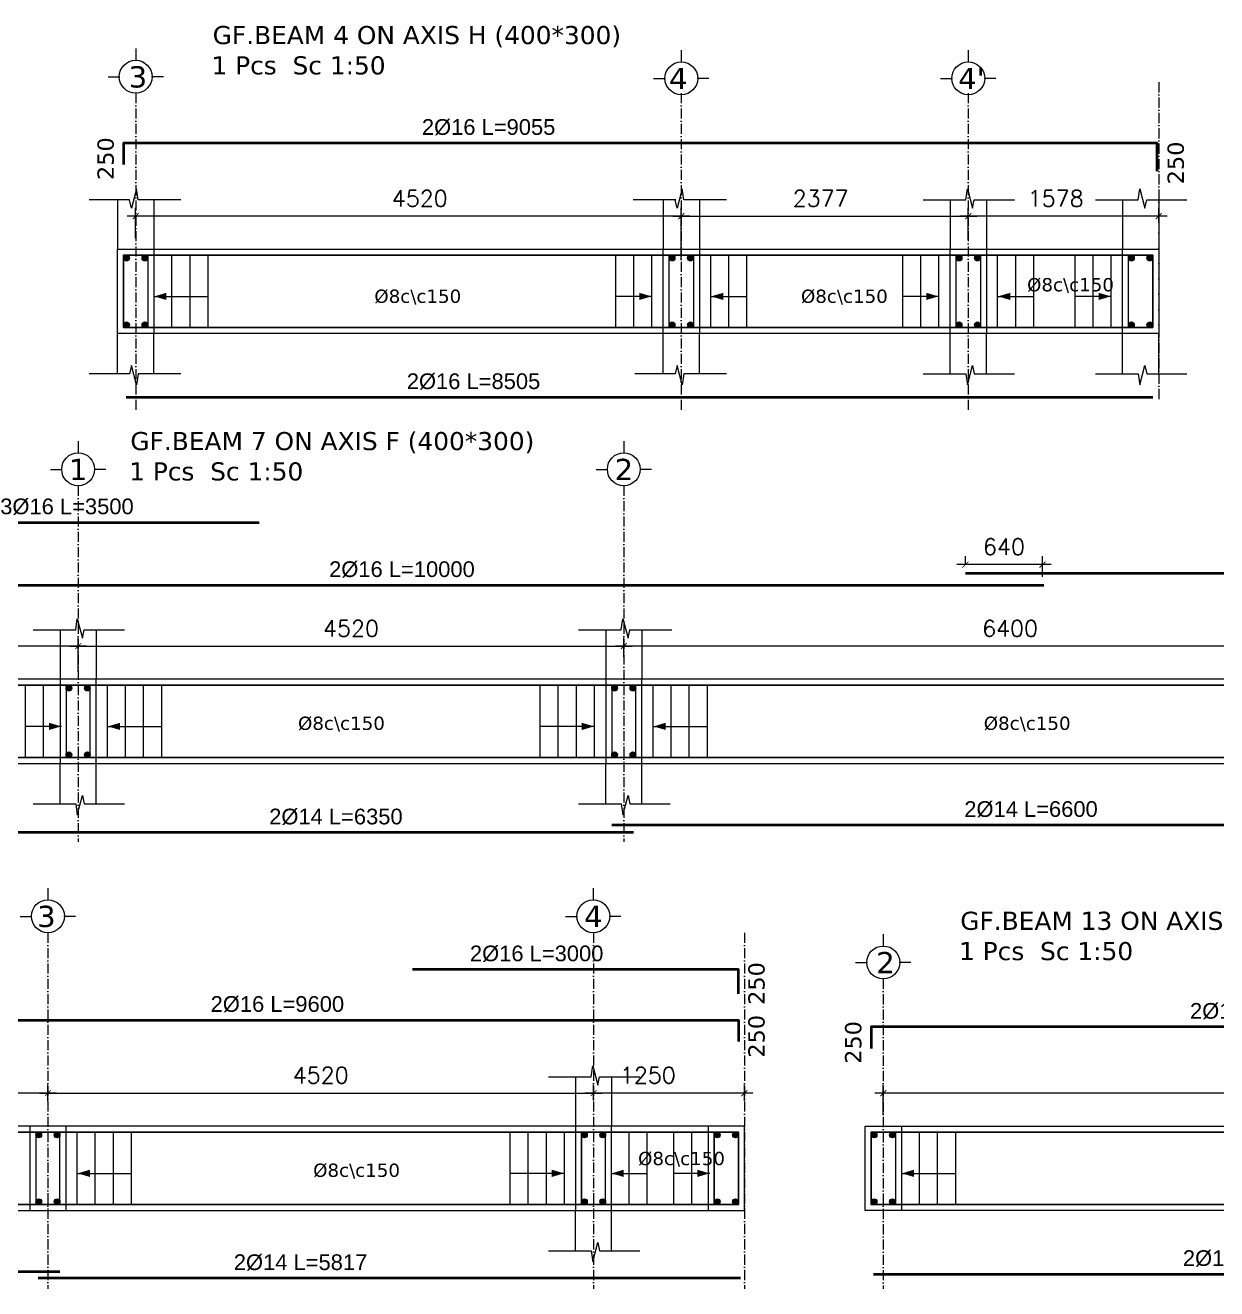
# Model space of a CAD drawing. Header units: inches. Extents: x -17020 to 43805, y -10194 to 123061.
# Drawn here: x 3556 to 4543, y 112257 to 113303 of the extents above; entities that cross this region are included whole.
import ezdxf

# ---------------------------------------------------------------- set-up
doc = ezdxf.new("R2010")
doc.units = ezdxf.units.IN
doc.header["$LTSCALE"] = 0.7
doc.header["$MEASUREMENT"] = 0
doc.linetypes.add('ACAD_ISO10W100', pattern=[18, 12, -3, 0, -3])
doc.layers.get('0').update_dxf_attribs({"lineweight": 13})
doc.layers.get('Defpoints').update_dxf_attribs({"lineweight": 5})
for name, color, linetype, lineweight in [('axis', 254, 'ACAD_ISO10W100', 9), ('BEAM FRAME', 5, 'Continuous', 18), ('COLUMN', 4, 'Continuous', 20), ('elevline', 30, 'Continuous', 20), ('FRAME 070', 5, 'Continuous', 60), ('hatch', 9, 'Continuous', 9), ('renforcment', 141, 'Continuous', 40), ('tex', 3, 'Continuous', 25), ('TEXT', 3, 'Continuous', 25), ('top rein. extension', 50, 'Continuous', 20), ('top renforcment', 7, 'Continuous', 40)]:
    doc.layers.add(name, color=color, linetype=linetype, lineweight=lineweight)
doc.styles.add('100', font='romans.shx', dxfattribs={"height": 13.5})
doc.styles.add('romanc', font='verdana.ttf', dxfattribs={"height": 250})
doc.styles.get("Standard").update_dxf_attribs({"font": 'arial.ttf', "height": 13})
doc.dimstyles.new('100', dxfattribs={"dimtxt": 13.5, "dimasz": 5, "dimexe": 7, "dimexo": 7, "dimgap": 8, "dimtad": 1, "dimdec": 0, "dimlfac": 10, "dimzin": 4, "dimdsep": 46, "dimtxsty": '100', "dimblk": 'ARCHTICK', "dimcen": 0.09, "dimdle": 7, "dimclrd": 1, "dimclre": 8, "dimclrt": 2, "dimadec": 0, "dimazin": 1, "dimtfac": 1, "dimtdec": 0, "dimtix": 1, "dimtofl": 0, "dimtmove": 0, "dimatfit": 3, "dimldrblk": 'ARCHTICK', "dimfxl": 0.18, "dimtolj": 1, "dimtzin": 0, "dimlwd": -1, "dimlwe": -1, "dimarcsym": 0})
doc.dimstyles.get("Standard").update_dxf_attribs({"dimtxt": 13, "dimasz": 5, "dimexe": 0.18, "dimexo": 0.0625, "dimgap": 6, "dimtad": 1, "dimdec": 0, "dimlfac": 10, "dimzin": 0, "dimdsep": 46, "dimtxsty": 'Standard', "dimblk": 'ARCHTICK', "dimcen": 0.09, "dimse1": 1, "dimse2": 1, "dimclrd": 1, "dimclre": 7, "dimclrt": 3, "dimadec": 0, "dimazin": 0, "dimtfac": 1, "dimtdec": 0, "dimtix": 1, "dimtofl": 0, "dimtmove": 0, "dimatfit": 3, "dimldrblk": 'ARCHTICK', "dimfxl": 1, "dimtolj": 1, "dimtzin": 0, "dimarcsym": 0})

# ---------------------------------------------------------------- blocks, each defined once
blk = doc.blocks.new('_ArchTick')
at = {"color": 0, "linetype": 'ByBlock', "lineweight": 0, "const_width": 0.15}
blk.add_lwpolyline([(-0.5, -0.5), (0.5, 0.5)], dxfattribs=at)
blk = doc.blocks.new('*D1264')
at = {"color": 1, "transparency": 16777216}
blk.add_line((4106.4, 113145.1), (3640.4, 113145.1), dxfattribs=at)
at = {"color": 8, "transparency": 16777216}
for p, q in [((3647.4, 113126.9), (3647.4, 113152.1)), ((4099.4, 113108.5), (4099.4, 113152.1))]:
    blk.add_line(p, q, dxfattribs=at)
at = {"layer": 'Defpoints', "color": 0, "transparency": 16777216}
for p in [(3647.4, 113145.1), (3647.4, 113119.9), (4099.4, 113101.5)]:
    blk.add_point(p, dxfattribs=at)
at = {"color": 1, "transparency": 16777216, "xscale": 5, "yscale": 5, "zscale": 5, "rotation": 180}
blk.add_blockref('_ArchTick', (3647.4, 113145.1), dxfattribs=at)
at = {"color": 1, "transparency": 16777216, "xscale": 5, "yscale": 5, "zscale": 5}
blk.add_blockref('_ArchTick', (4099.4, 113145.1), dxfattribs=at)
at = {"color": 2, "transparency": 16777216, "insert": (3882.8, 113159.8), "char_height": 13.5, "attachment_point": 5, "style": '100'}
blk.add_mtext('\\A1;4520', dxfattribs=at)
blk = doc.blocks.new('*D1265')
at = {"layer": 'Defpoints', "color": 0, "transparency": 16777216}
for p in [(3639.4, 112995.1, -37318.8), (3639.4, 112995.1), (4489.9, 112995.1, -13870.6)]:
    blk.add_point(p, dxfattribs=at)
at = {"layer": 'TEXT', "color": 3, "transparency": 16777216, "insert": (3927.3, 113008.1), "char_height": 13, "attachment_point": 5}
blk.add_mtext('\\A1;2%%C16 L=8505', dxfattribs=at)
blk = doc.blocks.new('*D1266')
at = {"layer": 'Defpoints', "color": 0, "transparency": 16777216}
for p in [(3614, 113205.6, -440.4), (4519.5, 113205.6, 46.4), (4519.5, 113205.6)]:
    blk.add_point(p, dxfattribs=at)
at = {"layer": 'TEXT', "color": 3, "transparency": 16777216, "insert": (3939.8, 113218.7), "char_height": 13, "attachment_point": 5}
blk.add_mtext('\\A1;2%%C16 L=9055', dxfattribs=at)
blk = doc.blocks.new('*D1267')
at = {"color": 1, "transparency": 16777216}
blk.add_line((4092.4, 113145.1), (4344.1, 113145.1), dxfattribs=at)
at = {"color": 8, "transparency": 16777216}
for p, q in [((4099.4, 113108.5), (4099.4, 113152.1)), ((4337.1, 113125.5), (4337.1, 113152.1))]:
    blk.add_line(p, q, dxfattribs=at)
at = {"layer": 'Defpoints', "color": 0, "transparency": 16777216}
for p in [(4337.1, 113145.1), (4337.1, 113118.5), (4099.4, 113101.5)]:
    blk.add_point(p, dxfattribs=at)
at = {"color": 1, "transparency": 16777216, "xscale": 5, "yscale": 5, "zscale": 5, "rotation": 180}
blk.add_blockref('_ArchTick', (4099.4, 113145.1), dxfattribs=at)
at = {"color": 1, "transparency": 16777216, "xscale": 5, "yscale": 5, "zscale": 5}
blk.add_blockref('_ArchTick', (4337.1, 113145.1), dxfattribs=at)
at = {"color": 2, "transparency": 16777216, "insert": (4214.8, 113159.8), "char_height": 13.5, "attachment_point": 5, "style": '100'}
blk.add_mtext('\\A1;2377', dxfattribs=at)
blk = doc.blocks.new('*D1282')
at = {"layer": 'Defpoints', "color": 0, "transparency": 16777216}
for p in [(3399.8, 112839.4, -218.4), (3399.8, 112839.4), (4399.7, 112839.4, -167.8)]:
    blk.add_point(p, dxfattribs=at)
at = {"layer": 'TEXT', "color": 3, "transparency": 16777216, "insert": (3868, 112852.4), "char_height": 13, "attachment_point": 5}
blk.add_mtext('\\A1;2%%C16 L=10000', dxfattribs=at)
blk = doc.blocks.new('*D1284')
at = {"layer": 'Defpoints', "color": 0, "transparency": 16777216}
for p in [(4334.7, 112849.4, -157.8), (4334.7, 112849.4), (5294.8, 112849.4, -218.5)]:
    blk.add_point(p, dxfattribs=at)
at = {"layer": 'TEXT', "color": 3, "transparency": 16777216, "insert": (4881.9, 112862.4), "char_height": 13, "attachment_point": 5}
blk.add_mtext('\\A1;2%%C16 L=9600', dxfattribs=at)
blk = doc.blocks.new('*D1335')
at = {"color": 8, "transparency": 16777216}
for p, q in [((4334.7, 112856.4), (4334.7, 112863.4)), ((4398.7, 112846.4), (4398.7, 112863.4))]:
    blk.add_line(p, q, dxfattribs=at)
at = {"color": 1, "transparency": 16777216}
blk.add_line((4405.7, 112856.4), (4327.7, 112856.4), dxfattribs=at)
at = {"layer": 'Defpoints', "color": 0, "transparency": 16777216}
for p in [(4334.7, 112856.4), (4334.7, 112849.4), (4398.7, 112839.4)]:
    blk.add_point(p, dxfattribs=at)
at = {"color": 1, "transparency": 16777216, "xscale": 5, "yscale": 5, "zscale": 5, "rotation": 180}
blk.add_blockref('_ArchTick', (4334.7, 112856.4), dxfattribs=at)
at = {"color": 1, "transparency": 16777216, "xscale": 5, "yscale": 5, "zscale": 5}
blk.add_blockref('_ArchTick', (4398.7, 112856.4), dxfattribs=at)
at = {"color": 2, "transparency": 16777216, "insert": (4366.7, 112871.2), "char_height": 13.5, "attachment_point": 5, "style": '100'}
blk.add_mtext('\\A1;640', dxfattribs=at)
blk = doc.blocks.new('*D1285')
at = {"color": 1, "transparency": 16777216}
blk.add_line((4698.8, 112788.9), (4044.8, 112788.9), dxfattribs=at)
at = {"color": 8, "transparency": 16777216}
for p, q in [((4051.8, 112780), (4051.8, 112795.9)), ((4691.8, 112782.3), (4691.8, 112795.9))]:
    blk.add_line(p, q, dxfattribs=at)
at = {"layer": 'Defpoints', "color": 0, "transparency": 16777216}
for p in [(4051.8, 112788.9), (4051.8, 112773), (4691.8, 112775.3)]:
    blk.add_point(p, dxfattribs=at)
at = {"color": 1, "transparency": 16777216, "xscale": 5, "yscale": 5, "zscale": 5, "rotation": 180}
blk.add_blockref('_ArchTick', (4051.8, 112788.9), dxfattribs=at)
at = {"color": 1, "transparency": 16777216, "xscale": 5, "yscale": 5, "zscale": 5}
blk.add_blockref('_ArchTick', (4691.8, 112788.9), dxfattribs=at)
at = {"color": 2, "transparency": 16777216, "insert": (4371.8, 112803.6), "char_height": 13.5, "attachment_point": 5, "style": '100'}
blk.add_mtext('\\A1;6400', dxfattribs=at)
blk = doc.blocks.new('*D1286')
at = {"color": 1, "transparency": 16777216}
blk.add_line((3592.8, 112788.9), (4058.8, 112788.9), dxfattribs=at)
at = {"color": 8, "transparency": 16777216}
for p, q in [((3599.8, 112767.7), (3599.8, 112795.9)), ((4051.8, 112780), (4051.8, 112795.9))]:
    blk.add_line(p, q, dxfattribs=at)
at = {"layer": 'Defpoints', "color": 0, "transparency": 16777216}
for p in [(4051.8, 112788.9), (4051.8, 112773), (3599.8, 112760.7)]:
    blk.add_point(p, dxfattribs=at)
at = {"color": 1, "transparency": 16777216, "xscale": 5, "yscale": 5, "zscale": 5, "rotation": 180}
blk.add_blockref('_ArchTick', (3599.8, 112788.9), dxfattribs=at)
at = {"color": 1, "transparency": 16777216, "xscale": 5, "yscale": 5, "zscale": 5}
blk.add_blockref('_ArchTick', (4051.8, 112788.9), dxfattribs=at)
at = {"color": 2, "transparency": 16777216, "insert": (3825.8, 112803.6), "char_height": 13.5, "attachment_point": 5, "style": '100'}
blk.add_mtext('\\A1;4520', dxfattribs=at)
blk = doc.blocks.new('*D1288')
at = {"layer": 'Defpoints', "color": 0, "transparency": 16777216}
for p in [(3424.8, 112634.5, -13652.7), (4059.8, 112634.5, -37100.9), (4059.8, 112634.5)]:
    blk.add_point(p, dxfattribs=at)
at = {"layer": 'TEXT', "color": 3, "transparency": 16777216, "insert": (3813.3, 112647.5), "char_height": 13, "attachment_point": 5}
blk.add_mtext('\\A1;2%%C14 L=6350', dxfattribs=at)
blk = doc.blocks.new('*D1289')
at = {"layer": 'Defpoints', "color": 0, "transparency": 16777216}
for p in [(4041.8, 112640.7, -13652.7), (4701.8, 112640.7, -37100.9), (4701.8, 112640.7)]:
    blk.add_point(p, dxfattribs=at)
at = {"layer": 'TEXT', "color": 3, "transparency": 16777216, "insert": (4389.1, 112653.7), "char_height": 13, "attachment_point": 5}
blk.add_mtext('\\A1;2%%C14 L=6600', dxfattribs=at)
blk = doc.blocks.new('*D1291')
at = {"color": 1, "transparency": 16777216}
blk.add_line((3606.8, 112788.9), (3417.8, 112788.9), dxfattribs=at)
at = {"color": 8, "transparency": 16777216}
for p, q in [((3424.8, 112774.5), (3424.8, 112795.9)), ((3599.8, 112767.7), (3599.8, 112795.9))]:
    blk.add_line(p, q, dxfattribs=at)
at = {"layer": 'Defpoints', "color": 0, "transparency": 16777216}
for p in [(3424.8, 112788.9), (3424.8, 112767.5), (3599.8, 112760.7)]:
    blk.add_point(p, dxfattribs=at)
at = {"color": 1, "transparency": 16777216, "xscale": 5, "yscale": 5, "zscale": 5, "rotation": 180}
blk.add_blockref('_ArchTick', (3424.8, 112788.9), dxfattribs=at)
at = {"color": 1, "transparency": 16777216, "xscale": 5, "yscale": 5, "zscale": 5}
blk.add_blockref('_ArchTick', (3599.8, 112788.9), dxfattribs=at)
at = {"color": 2, "transparency": 16777216, "insert": (3504.8, 112803.6), "char_height": 13.5, "attachment_point": 5, "style": '100'}
blk.add_mtext('\\A1;1750', dxfattribs=at)
blk = doc.blocks.new('*D1293')
at = {"layer": 'Defpoints', "color": 0, "transparency": 16777216}
for p in [(3399.8, 112891.4, -218.4), (3399.8, 112891.4), (3749.8, 112891.4, -209.5)]:
    blk.add_point(p, dxfattribs=at)
at = {"layer": 'TEXT', "color": 3, "transparency": 16777216, "insert": (3590.5, 112904.4), "char_height": 13, "attachment_point": 5}
blk.add_mtext('\\A1;3%%C16 L=3500', dxfattribs=at)
blk = doc.blocks.new('*D1304')
at = {"color": 8, "transparency": 16777216}
for p, q in [((3574.7, 112412), (3574.7, 112425.6)), ((4026.7, 112412.6), (4026.7, 112425.6))]:
    blk.add_line(p, q, dxfattribs=at)
at = {"color": 1, "transparency": 16777216}
blk.add_line((3567.7, 112418.6), (4033.7, 112418.6), dxfattribs=at)
at = {"layer": 'Defpoints', "color": 0, "transparency": 16777216}
for p in [(4026.7, 112418.6), (3574.7, 112405), (4026.7, 112405.6)]:
    blk.add_point(p, dxfattribs=at)
at = {"color": 1, "transparency": 16777216, "xscale": 5, "yscale": 5, "zscale": 5, "rotation": 180}
blk.add_blockref('_ArchTick', (3574.7, 112418.6), dxfattribs=at)
at = {"color": 1, "transparency": 16777216, "xscale": 5, "yscale": 5, "zscale": 5}
blk.add_blockref('_ArchTick', (4026.7, 112418.6), dxfattribs=at)
at = {"color": 2, "transparency": 16777216, "insert": (3800.7, 112433.4), "char_height": 13.5, "attachment_point": 5, "style": '100'}
blk.add_mtext('\\A1;4520', dxfattribs=at)
blk = doc.blocks.new('*D1305')
at = {"layer": 'Defpoints', "color": 0, "transparency": 16777216}
for p in [(3217.7, 112479.2, -157.8), (3217.7, 112479.2), (4177.7, 112479.2, -218.5)]:
    blk.add_point(p, dxfattribs=at)
at = {"layer": 'TEXT', "color": 3, "transparency": 16777216, "insert": (3764.8, 112492.2), "char_height": 13, "attachment_point": 5}
blk.add_mtext('\\A1;2%%C16 L=9600', dxfattribs=at)
blk = doc.blocks.new('*D1306')
at = {"color": 8, "transparency": 16777216}
for p, q in [((2934.7, 112409.7), (2934.7, 112425.6)), ((3574.7, 112412), (3574.7, 112425.6))]:
    blk.add_line(p, q, dxfattribs=at)
at = {"color": 1, "transparency": 16777216}
blk.add_line((3581.7, 112418.6), (2927.7, 112418.6), dxfattribs=at)
at = {"layer": 'Defpoints', "color": 0, "transparency": 16777216}
for p in [(2934.7, 112418.6), (2934.7, 112402.7), (3574.7, 112405)]:
    blk.add_point(p, dxfattribs=at)
at = {"color": 1, "transparency": 16777216, "xscale": 5, "yscale": 5, "zscale": 5, "rotation": 180}
blk.add_blockref('_ArchTick', (2934.7, 112418.6), dxfattribs=at)
at = {"color": 1, "transparency": 16777216, "xscale": 5, "yscale": 5, "zscale": 5}
blk.add_blockref('_ArchTick', (3574.7, 112418.6), dxfattribs=at)
at = {"color": 2, "transparency": 16777216, "insert": (3254.7, 112433.4), "char_height": 13.5, "attachment_point": 5, "style": '100'}
blk.add_mtext('\\A1;6400', dxfattribs=at)
blk = doc.blocks.new('*D1308')
at = {"layer": 'Defpoints', "color": 0, "transparency": 16777216}
for p in [(3876.7, 112521.1, -209.5), (4176.7, 112521.1, -218.4), (4176.7, 112521.1)]:
    blk.add_point(p, dxfattribs=at)
at = {"layer": 'TEXT', "color": 3, "transparency": 16777216, "insert": (3979.6, 112534.1), "char_height": 13, "attachment_point": 5}
blk.add_mtext('\\A1;2%%C16 L=3000', dxfattribs=at)
blk = doc.blocks.new('*D1310')
at = {"layer": 'Defpoints', "color": 0, "transparency": 16777216}
for p in [(2924.7, 112270.4, -13652.7), (3584.7, 112270.4, -37100.9), (3584.7, 112270.4)]:
    blk.add_point(p, dxfattribs=at)
at = {"layer": 'TEXT', "color": 3, "transparency": 16777216, "insert": (3272.1, 112283.4), "char_height": 13, "attachment_point": 5}
blk.add_mtext('\\A1;2%%C14 L=6600', dxfattribs=at)
blk = doc.blocks.new('*D1311')
at = {"color": 8, "transparency": 16777216}
for p, q in [((4026.7, 112412.5), (4026.7, 112425.6)), ((4151.7, 112412.3), (4151.7, 112425.6))]:
    blk.add_line(p, q, dxfattribs=at)
at = {"color": 1, "transparency": 16777216}
blk.add_line((4158.7, 112418.6), (4019.7, 112418.6), dxfattribs=at)
at = {"layer": 'Defpoints', "color": 0, "transparency": 16777216}
for p in [(4026.7, 112418.6), (4026.7, 112405.5), (4151.7, 112405.3)]:
    blk.add_point(p, dxfattribs=at)
at = {"color": 1, "transparency": 16777216, "xscale": 5, "yscale": 5, "zscale": 5, "rotation": 180}
blk.add_blockref('_ArchTick', (4026.7, 112418.6), dxfattribs=at)
at = {"color": 1, "transparency": 16777216, "xscale": 5, "yscale": 5, "zscale": 5}
blk.add_blockref('_ArchTick', (4151.7, 112418.6), dxfattribs=at)
at = {"color": 2, "transparency": 16777216, "insert": (4071.7, 112433.4), "char_height": 13.5, "attachment_point": 5, "style": '100'}
blk.add_mtext('\\A1;1250', dxfattribs=at)
blk = doc.blocks.new('*D1312')
at = {"layer": 'Defpoints', "color": 0, "transparency": 16777216}
for p in [(3566.7, 112265.3, -13652.7), (4148.4, 112265.3, -37100.9), (4148.4, 112265.3)]:
    blk.add_point(p, dxfattribs=at)
at = {"layer": 'TEXT', "color": 3, "transparency": 16777216, "insert": (3784, 112278.3), "char_height": 13, "attachment_point": 5}
blk.add_mtext('\\A1;2%%C14 L=5817', dxfattribs=at)
blk = doc.blocks.new('*D1354')
at = {"color": 8, "transparency": 16777216}
for p, q in [((4266.7, 112400.4), (4266.7, 112425.6)), ((4906.7, 112382), (4906.7, 112425.6))]:
    blk.add_line(p, q, dxfattribs=at)
at = {"color": 1, "transparency": 16777216}
blk.add_line((4913.7, 112418.6), (4259.7, 112418.6), dxfattribs=at)
at = {"layer": 'Defpoints', "color": 0, "transparency": 16777216}
for p in [(4266.7, 112418.6), (4266.7, 112393.4), (4906.7, 112375)]:
    blk.add_point(p, dxfattribs=at)
at = {"color": 1, "transparency": 16777216, "xscale": 5, "yscale": 5, "zscale": 5, "rotation": 180}
blk.add_blockref('_ArchTick', (4266.7, 112418.6), dxfattribs=at)
at = {"color": 1, "transparency": 16777216, "xscale": 5, "yscale": 5, "zscale": 5}
blk.add_blockref('_ArchTick', (4906.7, 112418.6), dxfattribs=at)
at = {"color": 2, "transparency": 16777216, "insert": (4586.7, 112433.4), "char_height": 13.5, "attachment_point": 5, "style": '100'}
blk.add_mtext('\\A1;6400', dxfattribs=at)
blk = doc.blocks.new('*D1355')
at = {"layer": 'Defpoints', "color": 0, "transparency": 16777216}
for p in [(4258.7, 112268.7, -37318.8), (4258.7, 112268.7), (4913.7, 112268.7, -13870.6)]:
    blk.add_point(p, dxfattribs=at)
at = {"layer": 'TEXT', "color": 3, "transparency": 16777216, "insert": (4570.2, 112281.7), "char_height": 13, "attachment_point": 5}
blk.add_mtext('\\A1;2%%C12 L=6550', dxfattribs=at)
blk = doc.blocks.new('*D1356')
at = {"layer": 'Defpoints', "color": 0, "transparency": 16777216}
for p in [(4233.3, 112473.5, -440.4), (4943.3, 112473.5, 46.4), (4943.3, 112473.5)]:
    blk.add_point(p, dxfattribs=at)
at = {"layer": 'TEXT', "color": 3, "transparency": 16777216, "insert": (4576.1, 112486.5), "char_height": 13, "attachment_point": 5}
blk.add_mtext('\\A1;2%%C12 L=7100', dxfattribs=at)
blk = doc.blocks.new('*D1685')
at = {"color": 1, "transparency": 16777216}
blk.add_line((4501.9, 113145.1), (4330.1, 113145.1), dxfattribs=at)
at = {"color": 8, "transparency": 16777216}
for p, q in [((4337.1, 113125.5), (4337.1, 113152.1)), ((4494.9, 113139.9), (4494.9, 113152.1))]:
    blk.add_line(p, q, dxfattribs=at)
at = {"layer": 'Defpoints', "color": 0, "transparency": 16777216}
for p in [(4337.1, 113145.1), (4494.9, 113132.9), (4337.1, 113118.5)]:
    blk.add_point(p, dxfattribs=at)
at = {"color": 1, "transparency": 16777216, "xscale": 5, "yscale": 5, "zscale": 5, "rotation": 180}
blk.add_blockref('_ArchTick', (4337.1, 113145.1), dxfattribs=at)
at = {"color": 1, "transparency": 16777216, "xscale": 5, "yscale": 5, "zscale": 5}
blk.add_blockref('_ArchTick', (4494.9, 113145.1), dxfattribs=at)
at = {"color": 2, "transparency": 16777216, "insert": (4409.5, 113159.8), "char_height": 13.5, "attachment_point": 5, "style": '100'}
blk.add_mtext('\\A1;1578', dxfattribs=at)

msp = doc.modelspace()

# ---------------------------------------------------------------- hatches: boundary and pattern name
at = {"layer": 'elevline'}
for points in [[(3642.19, 113110.4, 1), (3637.43, 113110.4, 1)], [(3652.67, 113110.4, -1), (3657.43, 113110.4, -1)], [(4094.19, 113110.4, 1), (4089.43, 113110.4, 1)], [(4104.67, 113110.4, -1), (4109.43, 113110.4, -1)], [(4331.89, 113110.4, 1), (4327.13, 113110.4, 1)], [(4342.37, 113110.4, -1), (4347.13, 113110.4, -1)], [(4474.69, 113110.4, 1), (4469.93, 113110.4, 1)], [(4485.17, 113110.4, -1), (4489.93, 113110.4, -1)], [(3642.19, 113055.15, -1), (3637.43, 113055.15, -1)], [(3652.67, 113055.15, 1), (3657.43, 113055.15, 1)], [(4094.19, 113055.15, -1), (4089.43, 113055.15, -1)], [(4104.67, 113055.15, 1), (4109.43, 113055.15, 1)], [(4331.89, 113055.15, -1), (4327.13, 113055.15, -1)], [(4342.37, 113055.15, 1), (4347.13, 113055.15, 1)], [(4474.69, 113055.15, -1), (4469.93, 113055.15, -1)], [(4485.17, 113055.15, 1), (4489.93, 113055.15, 1)], [(3594.51, 112754.19, 1), (3589.76, 112754.19, 1)], [(3605, 112754.19, -1), (3609.76, 112754.19, -1)], [(4046.51, 112754.19, 1), (4041.76, 112754.19, 1)], [(4057, 112754.19, -1), (4061.76, 112754.19, -1)], [(3594.51, 112698.95, -1), (3589.76, 112698.95, -1)], [(3605, 112698.95, 1), (3609.76, 112698.95, 1)], [(4046.51, 112698.95, -1), (4041.76, 112698.95, -1)], [(4057, 112698.95, 1), (4061.76, 112698.95, 1)], [(3569.48, 112383.93, 1), (3564.72, 112383.93, 1)], [(3579.96, 112383.93, -1), (3584.72, 112383.93, -1)], [(4021.48, 112383.93, 1), (4016.72, 112383.93, 1)], [(4031.96, 112383.93, -1), (4036.72, 112383.93, -1)], [(4131.48, 112383.93, 1), (4126.72, 112383.93, 1)], [(4141.96, 112383.93, -1), (4146.72, 112383.93, -1)], [(4261.48, 112383.93, 1), (4256.72, 112383.93, 1)], [(4271.96, 112383.93, -1), (4276.72, 112383.93, -1)], [(3569.48, 112328.69, -1), (3564.72, 112328.69, -1)], [(3579.96, 112328.69, 1), (3584.72, 112328.69, 1)], [(4021.48, 112328.69, -1), (4016.72, 112328.69, -1)], [(4031.96, 112328.69, 1), (4036.72, 112328.69, 1)], [(4131.48, 112328.69, -1), (4126.72, 112328.69, -1)], [(4141.96, 112328.69, 1), (4146.72, 112328.69, 1)], [(4261.48, 112328.69, -1), (4256.72, 112328.69, -1)], [(4271.96, 112328.69, 1), (4276.72, 112328.69, 1)]]:
    msp.add_hatch(color=256, dxfattribs=at).paths.add_polyline_path(points)

# ---------------------------------------------------------------- linework, layer by layer
at = {"layer": 'axis'}
for p, q in [((3647.43, 113246.98), (3647.43, 112983.04)), ((4099.43, 113246.98), (4099.43, 112983.04)), ((4337.13, 113246.98), (4337.13, 112983.04)), ((4494.93, 113256), (4494.93, 112992.06)), ((4494.93, 113256), (4494.93, 112992.06)), ((3599.76, 112921.76), (3599.76, 112626.83)), ((4051.76, 112921.76), (4051.76, 112626.83)), ((4051.76, 112921.76), (4051.76, 112626.83)), ((3574.72, 112551.5), (3574.72, 112256.57)), ((4026.72, 112551.5), (4026.72, 112256.57)), ((4151.72, 112551.5), (4151.72, 112256.57)), ((4266.72, 112513.23), (4266.72, 112256.57))]:
    msp.add_line(p, q, dxfattribs=at)
at = {"layer": 'BEAM FRAME', "elevation": 217.91}
for points in [[(4494.93, 113047.77), (3632.43, 113047.77), (3632.43, 113117.77), (4494.93, 113117.77)], [(3424.76, 112691.57), (5268.76, 112691.57), (5268.76, 112761.57), (3424.76, 112761.57)], [(2467.72, 112321.31), (4151.72, 112321.31), (4151.72, 112391.31), (2467.72, 112391.31)], [(4921.72, 112321.31), (4251.72, 112321.31), (4251.72, 112391.31), (4921.72, 112391.31)]]:
    msp.add_lwpolyline(points, close=True, dxfattribs=at)
at = {"layer": 'COLUMN', "lineweight": 20}
for p, q in [((3632.43, 113158.7, 217.91), (3632.43, 113117.77, 217.91)), ((3662.43, 113158.7, 217.91), (3662.43, 113117.77, 217.91)), ((4084.43, 113158.7, 217.91), (4084.43, 113117.77, 217.91)), ((4114.43, 113158.7, 217.91), (4114.43, 113117.77, 217.91)), ((4322.13, 113158.7, 217.91), (4322.13, 113117.77, 217.91)), ((4352.13, 113158.7, 217.91), (4352.13, 113117.77, 217.91)), ((4464.93, 113158.7), (4464.93, 113117.77)), ((4494.93, 113158.7), (4494.93, 113117.77)), ((3632.43, 113014.35, 217.91), (3632.43, 113047.77, 217.91)), ((3662.43, 113014.35, 217.91), (3662.43, 113047.77, 217.91)), ((4084.43, 113014.35, 217.91), (4084.43, 113047.77, 217.91)), ((4114.43, 113014.35, 217.91), (4114.43, 113047.77, 217.91)), ((4322.13, 113014.35, 217.91), (4322.13, 113047.77, 217.91)), ((4352.13, 113014.35, 217.91), (4352.13, 113047.77, 217.91)), ((4464.93, 113014.35), (4464.93, 113047.77)), ((4494.93, 113014.35), (4494.93, 113047.77)), ((3584.76, 112802.49, 217.91), (3584.76, 112761.57, 217.91)), ((3614.76, 112802.49, 217.91), (3614.76, 112761.57, 217.91)), ((4036.76, 112802.49, 217.91), (4036.76, 112761.57, 217.91)), ((4066.76, 112802.49, 217.91), (4066.76, 112761.57, 217.91)), ((3584.76, 112658.14, 217.91), (3584.76, 112691.57, 217.91)), ((3614.76, 112658.14, 217.91), (3614.76, 112691.57, 217.91)), ((4036.76, 112658.14, 217.91), (4036.76, 112691.57, 217.91)), ((4066.76, 112658.14, 217.91), (4066.76, 112691.57, 217.91)), ((4011.72, 112432.24, 217.91), (4011.72, 112391.31, 217.91)), ((4041.72, 112432.24, 217.91), (4041.72, 112391.31, 217.91)), ((4011.72, 112287.88, 217.91), (4011.72, 112321.31, 217.91)), ((4041.72, 112287.88, 217.91), (4041.72, 112321.31, 217.91))]:
    msp.add_line(p, q, dxfattribs=at)
at = {"layer": 'elevline'}
for p, q in [((3677.43, 113052.77), (3677.43, 113112.77)), ((3692.43, 113052.77), (3692.43, 113112.77)), ((3707.43, 113052.77), (3707.43, 113112.77)), ((4045.16, 113052.77), (4045.16, 113112.77)), ((4060.16, 113052.77), (4060.16, 113112.77)), ((4075.12, 113052.77), (4075.12, 113112.77)), ((4123.74, 113052.77), (4123.74, 113112.77)), ((4138.7, 113052.77), (4138.7, 113112.77)), ((4153.7, 113052.77), (4153.7, 113112.77)), ((4282.86, 113052.77), (4282.86, 113112.77)), ((4297.86, 113052.77), (4297.86, 113112.77)), ((4312.82, 113052.77), (4312.82, 113112.77)), ((4361.44, 113052.77), (4361.44, 113112.77)), ((4376.4, 113052.77), (4376.4, 113112.77)), ((4391.4, 113052.77), (4391.4, 113112.77)), ((4425.66, 113052.77, -217.91), (4425.66, 113112.77, -217.91)), ((4440.66, 113052.77, -217.91), (4440.66, 113112.77, -217.91)), ((4455.62, 113052.77, -217.91), (4455.62, 113112.77, -217.91)), ((3556.1, 112696.57), (3556.1, 112756.57)), ((3571.1, 112696.57), (3571.1, 112756.57)), ((3624.07, 112696.57), (3624.07, 112756.57)), ((3639.03, 112696.57), (3639.03, 112756.57)), ((3654.03, 112696.57), (3654.03, 112756.57)), ((3669.03, 112696.57), (3669.03, 112756.57)), ((3982.48, 112696.57), (3982.48, 112756.57)), ((3997.48, 112696.57), (3997.48, 112756.57)), ((4012.48, 112696.57), (4012.48, 112756.57)), ((4027.44, 112696.57), (4027.44, 112756.57)), ((4076.07, 112696.57), (4076.07, 112756.57)), ((4091.03, 112696.57), (4091.03, 112756.57)), ((4106.03, 112696.57), (4106.03, 112756.57)), ((4121.03, 112696.57), (4121.03, 112756.57)), ((3599.03, 112326.31), (3599.03, 112386.31)), ((3613.99, 112326.31), (3613.99, 112386.31)), ((3628.99, 112326.31), (3628.99, 112386.31)), ((3643.99, 112326.31), (3643.99, 112386.31)), ((3957.65, 112326.31), (3957.65, 112386.31)), ((3972.65, 112326.31), (3972.65, 112386.31)), ((3987.65, 112326.31), (3987.65, 112386.31)), ((4002.61, 112326.31), (4002.61, 112386.31)), ((4016.68, 112326.31), (4016.68, 112386.31)), ((4056.21, 112326.31), (4056.21, 112386.31)), ((4071.21, 112326.31), (4071.21, 112386.31)), ((4093.22, 112326.31), (4093.22, 112386.31)), ((4108.22, 112326.31), (4108.22, 112386.31)), ((4126.68, 112326.31), (4126.68, 112386.31)), ((4296.72, 112326.31), (4296.72, 112386.31)), ((4311.72, 112326.31), (4311.72, 112386.31)), ((4326.72, 112326.31), (4326.72, 112386.31))]:
    msp.add_line(p, q, dxfattribs=at)
for centre in [(3639.81, 113110.4), (3655.05, 113110.4), (4091.81, 113110.4), (4107.05, 113110.4), (4329.51, 113110.4), (4344.75, 113110.4), (4472.31, 113110.4, -217.91), (4487.55, 113110.4, -217.91), (3639.81, 113055.15), (3655.05, 113055.15), (4091.81, 113055.15), (4107.05, 113055.15), (4329.51, 113055.15), (4344.75, 113055.15), (4472.31, 113055.15, -217.91), (4487.55, 113055.15, -217.91), (3592.13, 112754.19), (3607.38, 112754.19), (4044.13, 112754.19), (4059.38, 112754.19), (3592.13, 112698.95), (3607.38, 112698.95), (4044.13, 112698.95), (4059.38, 112698.95), (3567.1, 112383.93), (3582.34, 112383.93), (4019.1, 112383.93), (4034.34, 112383.93), (4129.1, 112383.93), (4144.34, 112383.93), (4259.1, 112383.93), (4274.34, 112383.93), (3567.1, 112328.69), (3582.34, 112328.69), (4019.1, 112328.69), (4034.34, 112328.69), (4129.1, 112328.69), (4144.34, 112328.69), (4259.1, 112328.69), (4274.34, 112328.69)]:
    msp.add_circle(centre, 2.38, dxfattribs=at)
at = {"layer": 'FRAME 070', "lineweight": 20}
for p, q in [((3648.11, 113167.7, 217.91), (3643.93, 113151.63, 217.91)), ((3649.46, 113158.7, 217.91), (3648.11, 113167.7, 217.91)), ((4100.11, 113167.7, 217.91), (4095.93, 113151.63, 217.91)), ((4101.46, 113158.7, 217.91), (4100.11, 113167.7, 217.91)), ((4335.09, 113158.7, 217.91), (4336.45, 113167.7, 217.91)), ((4336.45, 113167.7, 217.91), (4340.63, 113151.63, 217.91)), ((4477.89, 113158.7), (4479.25, 113167.7)), ((4479.25, 113167.7), (4483.43, 113151.63)), ((3642.42, 113158.7, 217.91), (3609.03, 113158.7, 217.91)), ((3643.93, 113151.63, 217.91), (3642.42, 113158.7, 217.91)), ((3684.82, 113158.7, 217.91), (3649.46, 113158.7, 217.91)), ((4094.9, 113158.7, 217.91), (4059.54, 113158.7, 217.91)), ((4095.93, 113151.63, 217.91), (4094.42, 113158.7, 217.91)), ((4136.82, 113158.7, 217.91), (4101.46, 113158.7, 217.91)), ((4299.74, 113158.7, 217.91), (4335.09, 113158.7, 217.91)), ((4340.63, 113151.63, 217.91), (4342.13, 113158.7, 217.91)), ((4342.13, 113158.7, 217.91), (4375.52, 113158.7, 217.91)), ((4442.54, 113158.7), (4477.89, 113158.7)), ((4483.43, 113151.63), (4484.93, 113158.7)), ((4484.93, 113158.7), (4518.32, 113158.7)), ((3643.93, 113021.42, 217.91), (3642.42, 113014.35, 217.91)), ((3648.11, 113005.35, 217.91), (3643.93, 113021.42, 217.91)), ((4095.93, 113021.42, 217.91), (4094.42, 113014.35, 217.91)), ((4100.11, 113005.35, 217.91), (4095.93, 113021.42, 217.91)), ((4336.45, 113005.35, 217.91), (4340.63, 113021.42, 217.91)), ((4340.63, 113021.42, 217.91), (4342.13, 113014.35, 217.91)), ((4479.25, 113005.35), (4483.43, 113021.42)), ((4483.43, 113021.42), (4484.93, 113014.35)), ((3642.42, 113014.35, 217.91), (3609.03, 113014.35, 217.91)), ((3649.46, 113014.35, 217.91), (3648.11, 113005.35, 217.91)), ((3684.82, 113014.35, 217.91), (3649.46, 113014.35, 217.91)), ((4094.42, 113014.35, 217.91), (4061.03, 113014.35, 217.91)), ((4101.46, 113014.35, 217.91), (4100.11, 113005.35, 217.91)), ((4136.82, 113014.35, 217.91), (4101.46, 113014.35, 217.91)), ((4299.74, 113014.35, 217.91), (4335.09, 113014.35, 217.91)), ((4335.09, 113014.35, 217.91), (4336.45, 113005.35, 217.91)), ((4342.13, 113014.35, 217.91), (4375.52, 113014.35, 217.91)), ((4442.54, 113014.35), (4477.89, 113014.35)), ((4477.89, 113014.35), (4479.25, 113005.35)), ((4484.93, 113014.35), (4518.32, 113014.35)), ((3597.72, 112802.49, 217.91), (3599.07, 112811.49, 217.91)), ((3599.07, 112811.49, 217.91), (3603.26, 112795.42, 217.91)), ((4049.72, 112802.49, 217.91), (4051.07, 112811.49, 217.91)), ((4051.07, 112811.49, 217.91), (4055.26, 112795.42, 217.91)), ((3562.37, 112802.49, 217.91), (3597.72, 112802.49, 217.91)), ((3603.26, 112795.42, 217.91), (3604.76, 112802.49, 217.91)), ((3604.76, 112802.49, 217.91), (3638.15, 112802.49, 217.91)), ((4014.37, 112802.49, 217.91), (4049.72, 112802.49, 217.91)), ((4055.26, 112795.42, 217.91), (4056.76, 112802.49, 217.91)), ((4056.28, 112802.49, 217.91), (4091.64, 112802.49, 217.91)), ((3599.07, 112649.14, 217.91), (3603.26, 112665.22, 217.91)), ((3603.26, 112665.22, 217.91), (3604.76, 112658.14, 217.91)), ((4051.07, 112649.14, 217.91), (4055.26, 112665.22, 217.91)), ((4055.26, 112665.22, 217.91), (4056.76, 112658.14, 217.91)), ((3562.37, 112658.14, 217.91), (3597.72, 112658.14, 217.91)), ((3597.72, 112658.14, 217.91), (3599.07, 112649.14, 217.91)), ((3604.76, 112658.14, 217.91), (3638.15, 112658.14, 217.91)), ((4014.37, 112658.14, 217.91), (4049.72, 112658.14, 217.91)), ((4049.72, 112658.14, 217.91), (4051.07, 112649.14, 217.91)), ((4056.76, 112658.14, 217.91), (4090.15, 112658.14, 217.91)), ((4024.69, 112432.24, 217.91), (4026.04, 112441.24, 217.91)), ((4026.04, 112441.24, 217.91), (4030.22, 112425.16, 217.91)), ((3989.33, 112432.24, 217.91), (4024.69, 112432.24, 217.91)), ((4030.22, 112425.16, 217.91), (4031.73, 112432.24, 217.91)), ((4031.73, 112432.24, 217.91), (4065.11, 112432.24, 217.91)), ((4026.04, 112278.88, 217.91), (4030.22, 112294.96, 217.91)), ((4030.22, 112294.96, 217.91), (4031.73, 112287.88, 217.91)), ((3989.33, 112287.88, 217.91), (4024.69, 112287.88, 217.91)), ((4024.69, 112287.88, 217.91), (4026.04, 112278.88, 217.91)), ((4031.73, 112287.88, 217.91), (4065.11, 112287.88, 217.91))]:
    msp.add_line(p, q, dxfattribs=at)
at = {"layer": 'FRAME 070', "lineweight": 15}
for points in [[(3662.43, 113047.77), (3632.43, 113047.77), (3632.43, 113117.77), (3662.43, 113117.77)], [(4114.43, 113047.77), (4084.43, 113047.77), (4084.43, 113117.77), (4114.43, 113117.77)], [(4352.13, 113047.77), (4322.13, 113047.77), (4322.13, 113117.77), (4352.13, 113117.77)], [(3584.76, 112691.57), (3614.76, 112691.57), (3614.76, 112761.57), (3584.76, 112761.57)], [(4036.76, 112691.57), (4066.76, 112691.57), (4066.76, 112761.57), (4036.76, 112761.57)], [(3559.72, 112321.31), (3589.72, 112321.31), (3589.72, 112391.31), (3559.72, 112391.31)], [(4011.72, 112321.31), (4041.72, 112321.31), (4041.72, 112391.31), (4011.72, 112391.31)], [(4121.72, 112321.31), (4151.72, 112321.31), (4151.72, 112391.31), (4121.72, 112391.31)], [(4281.72, 112321.31), (4251.72, 112321.31), (4251.72, 112391.31), (4281.72, 112391.31)]]:
    msp.add_lwpolyline(points, close=True, dxfattribs=at)
at = {"layer": 'FRAME 070', "lineweight": 15, "elevation": -217.91}
msp.add_lwpolyline([(4494.93, 113047.77), (4464.93, 113047.77), (4464.93, 113117.77), (4494.93, 113117.77)], close=True, dxfattribs=at)
at = {"layer": 'hatch'}
for p, q in [((3647.43, 113283.95), (3647.43, 113274.22)), ((4099.43, 113282.59), (4099.43, 113272.85)), ((4337.13, 113282.59), (4337.13, 113272.85)), ((3624.5, 113260.47), (3634.24, 113260.47)), ((3670.35, 113260.47), (3660.62, 113260.47)), ((4076.5, 113259.11), (4086.24, 113259.11)), ((4122.35, 113259.11), (4112.62, 113259.11)), ((4314.2, 113259.11), (4323.94, 113259.11)), ((4360.05, 113259.11), (4350.32, 113259.11)), ((3599.76, 112958.73), (3599.76, 112949)), ((4051.76, 112958.73), (4051.76, 112949)), ((3576.83, 112935.26), (3586.57, 112935.26)), ((3622.68, 112935.26), (3612.95, 112935.26)), ((4028.83, 112935.26), (4038.57, 112935.26)), ((4074.68, 112935.26), (4064.95, 112935.26)), ((3574.72, 112588.47), (3574.72, 112578.74)), ((4026.52, 112588.47), (4026.52, 112578.74)), ((3551.8, 112565), (3561.53, 112565)), ((3597.64, 112565), (3587.91, 112565)), ((4003.6, 112565), (4013.33, 112565)), ((4049.44, 112565), (4039.71, 112565)), ((4266.72, 112550.21), (4266.72, 112540.47)), ((4243.8, 112526.73), (4253.53, 112526.73)), ((4289.64, 112526.73), (4279.91, 112526.73))]:
    msp.add_line(p, q, dxfattribs=at)
for centre in [(3647.43, 113260.6), (4099.43, 113259.23), (4337.13, 113259.23), (3599.76, 112935.38), (4051.76, 112935.38), (3574.72, 112565.12), (4026.52, 112565.12), (4266.72, 112526.85)]:
    msp.add_circle(centre, 13.62, dxfattribs=at)
at = {"layer": 'renforcment', "lineweight": -2, "elevation": 217.91}
for points in [[(4489.93, 113052.77), (3637.43, 113052.77), (3637.43, 113112.77), (4489.93, 113112.77)], [(3429.76, 112696.57), (5263.76, 112696.57), (5263.76, 112756.57), (3429.76, 112756.57)], [(2472.72, 112326.31), (4146.72, 112326.31), (4146.72, 112386.31), (2472.72, 112386.31)], [(4916.72, 112326.31), (4256.72, 112326.31), (4256.72, 112386.31), (4916.72, 112386.31)]]:
    msp.add_lwpolyline(points, close=True, dxfattribs=at)
at = {"layer": 'top rein. extension'}
for p, q in [((3662.47, 113078.61), (3707.43, 113078.61)), ((4075.12, 113078.61), (4045.16, 113078.61)), ((4123.74, 113078.61), (4153.7, 113078.61)), ((4312.82, 113078.61), (4282.86, 113078.61)), ((4361.44, 113078.61), (4391.4, 113078.61)), ((4455.62, 113078.61, -217.91), (4425.66, 113078.61, -217.91)), ((3586.06, 112722.41), (3556.1, 112722.41)), ((3624.07, 112722.41), (3669.03, 112722.41)), ((4027.44, 112722.41), (3982.48, 112722.41)), ((4076.07, 112722.41), (4121.03, 112722.41)), ((3599.03, 112352.15), (3643.99, 112352.15)), ((4002.61, 112352.15), (3957.65, 112352.15)), ((4041.25, 112352.15), (4071.21, 112352.15)), ((4123.18, 112352.15), (4093.22, 112352.15)), ((4281.76, 112352.15), (4326.72, 112352.15))]:
    msp.add_line(p, q, dxfattribs=at)
for points in [[(3672.94, 113081.61), (3662.82, 113078.61), (3672.94, 113075.61)], [(4064.64, 113081.61), (4074.77, 113078.61), (4064.64, 113075.61)], [(4134.21, 113081.61), (4124.09, 113078.61), (4134.21, 113075.61)], [(4302.34, 113081.61), (4312.47, 113078.61), (4302.34, 113075.61)], [(4371.91, 113081.61), (4361.79, 113078.61), (4371.91, 113075.61)], [(4445.14, 113081.61, -217.91), (4455.27, 113078.61, -217.91), (4445.14, 113075.61, -217.91)], [(3575.58, 112725.41), (3585.71, 112722.41), (3575.58, 112719.41)], [(3634.54, 112725.41), (3624.42, 112722.41), (3634.54, 112719.41)], [(4016.97, 112725.41), (4027.1, 112722.41), (4016.97, 112719.41)], [(4086.54, 112725.41), (4076.42, 112722.41), (4086.54, 112719.41)], [(3609.5, 112355.15), (3599.38, 112352.15), (3609.5, 112349.15)], [(3992.13, 112355.15), (4002.26, 112352.15), (3992.13, 112349.15)], [(4051.73, 112355.15), (4041.6, 112352.15), (4051.73, 112349.15)], [(4112.7, 112355.15), (4122.83, 112352.15), (4112.7, 112349.15)], [(4292.23, 112355.15), (4282.11, 112352.15), (4292.23, 112349.15)]]:
    msp.add_solid(points, dxfattribs=at)
at = {"layer": 'top renforcment'}
for p, q in [((3639.43, 112995.12, -217.91), (4489.93, 112995.12, -217.91)), ((4701.76, 112640.69), (4041.76, 112640.69)), ((4059.76, 112634.55), (3424.76, 112634.55)), ((3584.72, 112270.43), (2924.72, 112270.43)), ((4148.42, 112265.32), (3566.72, 112265.32)), ((4258.72, 112268.65, -217.91), (4913.72, 112268.65, -217.91))]:
    msp.add_line(p, q, dxfattribs=at)
for points in [[(4493.63, 113182.37), (4493.63, 113205.65), (3637.43, 113205.65), (3637.43, 113187.76)], [(3429.76, 112871.08), (3429.76, 112891.35), (3749.76, 112891.35)], [(4334.73, 112849.44), (5263.76, 112849.44), (5263.76, 112831.55)], [(3429.76, 112819.17), (3429.76, 112839.44), (4399.73, 112839.44)], [(4146.72, 112500.82), (4146.72, 112521.09), (3876.72, 112521.09)], [(3217.69, 112479.18), (4146.72, 112479.18), (4146.72, 112461.29)], [(4920.42, 112450.24), (4920.42, 112473.51), (4256.72, 112473.51), (4256.72, 112455.62)]]:
    msp.add_lwpolyline(points, dxfattribs=at)
at = {"layer": 'top renforcment', "lineweight": 15}
for points in [[(3657.43, 113052.77), (3637.43, 113052.77), (3637.43, 113112.77), (3657.43, 113112.77)], [(4109.43, 113052.77), (4089.43, 113052.77), (4089.43, 113112.77), (4109.43, 113112.77)], [(4347.13, 113052.77), (4327.13, 113052.77), (4327.13, 113112.77), (4347.13, 113112.77)], [(3589.76, 112696.57), (3609.76, 112696.57), (3609.76, 112756.57), (3589.76, 112756.57)], [(4041.76, 112696.57), (4061.76, 112696.57), (4061.76, 112756.57), (4041.76, 112756.57)], [(3564.72, 112326.31), (3584.72, 112326.31), (3584.72, 112386.31), (3564.72, 112386.31)], [(4016.72, 112326.31), (4036.72, 112326.31), (4036.72, 112386.31), (4016.72, 112386.31)], [(4126.72, 112326.31), (4146.72, 112326.31), (4146.72, 112386.31), (4126.72, 112386.31)], [(4276.72, 112326.31), (4256.72, 112326.31), (4256.72, 112386.31), (4276.72, 112386.31)]]:
    msp.add_lwpolyline(points, close=True, dxfattribs=at)
at = {"layer": 'top renforcment', "lineweight": 15, "elevation": -217.91}
msp.add_lwpolyline([(4489.93, 113052.77), (4469.93, 113052.77), (4469.93, 113112.77), (4489.93, 113112.77)], close=True, dxfattribs=at)

# ---------------------------------------------------------------- texts
at = {"layer": 'tex', "style": 'romanc'}
for p in [(4385.86, 113082.8, -33654.09), (3845.14, 113073.24, -33436.19), (4198.53, 113073.24, -33436.19), (3781.9, 112719.5, -33436.19), (4349.95, 112719.5, -33436.19), (4063.61, 112358.96, -33436.19), (3794.43, 112349.24, -33436.19)]:
    msp.add_text('%%C8c\\c150', height=11, dxfattribs=at).set_placement(p)
at = {"layer": 'TEXT', "style": 'romanc'}
for s, height, p in [('GF.BEAM 4 ON AXIS H (400*300)', 15, (3711.19, 113287.6)), ('3', 17.6, (3641.59, 113251.67)), ('1 Pcs  Sc 1:50 ', 15, (3710.18, 113262.5)), ('4', 17.6, (4089.25, 113250.31)), ("4'", 17.6, (4328.74, 113250.31)), ('GF.BEAM 7 ON AXIS F (400*300)', 15, (3643, 112951.25)), ('1', 17.6, (3592.15, 112926.46)), ('2', 17.6, (4044.15, 112926.46)), ('1 Pcs  Sc 1:50 ', 15, (3641.98, 112926.15)), ('3', 17.6, (3565.77, 112556.2)), ('4', 17.6, (4018.92, 112556.2)), ("GF.BEAM 13 ON AXIS A' (300*300)", 15, (4330.49, 112553.86)), ('2', 17.6, (4260.88, 112517.93)), ('1 Pcs  Sc 1:50 ', 15, (4329.47, 112528.76))]:
    msp.add_text(s, height=height, dxfattribs=at).set_placement(p)
for p in [(3629.25, 113175.05, -73392.95), (4515.71, 113171.5, -72957.14), (4168.4, 112491.76, -73175.05), (4168.4, 112448.01, -73175.05), (4248.54, 112442.92, -73392.95)]:
    msp.add_text('250', height=13.5, rotation=90, dxfattribs=at).set_placement(p)

# ---------------------------------------------------------------- dimensions: what is measured, and where the dimension line sits
for base, p1, p2, picture, middle in [((3647.43, 113145.07), (4099.43, 113101.51), (3647.43, 113119.87), '*D1264', (3882.77, 113145.07)), ((4337.13, 113145.07), (4494.93, 113132.86), (4337.13, 113118.52), '*D1685', (4409.5, 113145.07)), ((3424.76, 112788.86), (3599.76, 112760.67), (3424.76, 112767.49), '*D1291', (3504.76, 112788.86)), ((4051.76, 112788.86), (4691.76, 112775.27), (4051.76, 112772.95), '*D1285', (4371.76, 112788.86)), ((2934.72, 112418.61), (3574.72, 112405.01), (2934.72, 112402.7), '*D1306', (3254.72, 112418.61)), ((4026.72, 112418.61), (4151.72, 112405.28), (4026.72, 112405.5), '*D1311', (4071.72, 112418.61)), ((4266.72, 112418.61), (4906.72, 112375.05), (4266.72, 112393.4), '*D1354', (4586.72, 112418.61))]:
    dim = msp.add_linear_dim(base=base, p1=p1, p2=p2, angle=180, dimstyle='100')
    dim.commit()
    dim.dimension.update_dxf_attribs({"geometry": picture, "text_midpoint": middle, "dimtype": 160})
for base, p1, p2, picture, middle in [((4337.13, 113145.07), (4099.43, 113101.51), (4337.13, 113118.52), '*D1267', (4214.78, 113145.07)), ((4051.76, 112788.86), (3599.76, 112760.67), (4051.76, 112772.95), '*D1286', (3825.76, 112788.86)), ((4026.72, 112418.61), (3574.72, 112405.01), (4026.72, 112405.61), '*D1304', (3800.72, 112418.61))]:
    dim = msp.add_linear_dim(base=base, p1=p1, p2=p2, dimstyle='100')
    dim.commit()
    dim.dimension.update_dxf_attribs({"geometry": picture, "text_midpoint": middle, "dimtype": 160})
dim = msp.add_linear_dim(base=(4334.73, 112856.44), p1=(4398.73, 112839.44), p2=(4334.73, 112849.44), dimstyle='100')
dim.commit()
dim.dimension.update_dxf_attribs({"geometry": '*D1335', "text_midpoint": (4366.73, 112871.19)})
at = {"layer": 'TEXT'}
for base, p1, p2, angle, text, picture, middle in [((4519.53, 113205.65), (3614.03, 113205.65, -440.37), (4519.53, 113205.65, 46.39), 0, '2%%C16 L=<>', '*D1266', (3939.76, 113205.65)), ((3639.43, 112995.12, 12366.96), (4489.93, 112995.12, -1503.63), (3639.43, 112995.12, -24951.83), 180, '2%%C16 L=<>', '*D1265', (3927.34, 112995.12, 12366.96)), ((3399.76, 112891.35), (3749.76, 112891.35, -209.54), (3399.76, 112891.35, -218.39), 180, '3%%C16 L=<>', '*D1293', (3590.47, 112891.35)), ((4334.73, 112849.44), (5294.76, 112849.44, -218.54), (4334.73, 112849.44, -157.78), 180, '2%%C16 L=<>', '*D1284', (4881.87, 112849.44)), ((3399.76, 112839.44), (4399.73, 112839.44, -167.76), (3399.76, 112839.44, -218.39), 180, '2%%C16 L=<>', '*D1282', (3868.01, 112839.44)), ((4701.76, 112640.69, 12366.96), (4041.76, 112640.69, -1285.72), (4701.76, 112640.69, -24733.92), 0, '2%%C14 L=<>', '*D1289', (4389.14, 112640.69, 12366.96)), ((4059.76, 112634.55, 12366.96), (3424.76, 112634.55, -1285.72), (4059.76, 112634.55, -24733.92), 0, '2%%C14 L=<>', '*D1288', (3813.33, 112634.55, 12366.96)), ((4176.72, 112521.09), (3876.72, 112521.09, -209.54), (4176.72, 112521.09, -218.39), 0, '2%%C16 L=<>', '*D1308', (3979.58, 112521.09)), ((3217.69, 112479.18), (4177.72, 112479.18, -218.54), (3217.69, 112479.18, -157.78), 180, '2%%C16 L=<>', '*D1305', (3764.83, 112479.18)), ((4943.32, 112473.51), (4233.32, 112473.51, -440.37), (4943.32, 112473.51, 46.39), 0, '2%%C12 L=<>', '*D1356', (4576.15, 112473.51)), ((3584.72, 112270.43, 12366.96), (2924.72, 112270.43, -1285.72), (3584.72, 112270.43, -24733.92), 0, '2%%C14 L=<>', '*D1310', (3272.11, 112270.43, 12366.96)), ((4148.42, 112265.32, 12366.96), (3566.72, 112265.32, -1285.72), (4148.42, 112265.32, -24733.92), 0, '2%%C14 L=<>', '*D1312', (3784.01, 112265.32, 12366.96)), ((4258.72, 112268.65, 12366.96), (4913.72, 112268.65, -1503.63), (4258.72, 112268.65, -24951.83), 180, '2%%C12 L=<>', '*D1355', (4570.17, 112268.65, 12366.96))]:
    dim = msp.add_linear_dim(base=base, p1=p1, p2=p2, angle=angle, text=text, dimstyle='Standard', override={"dimsd1": 1, "dimsd2": 1, "dimfxl": 0.1, "dimfxlon": 1}, dxfattribs=at)
    dim.commit()
    dim.dimension.update_dxf_attribs({"geometry": picture, "text_midpoint": middle, "dimtype": 161})

doc.saveas('drawing.dxf')
